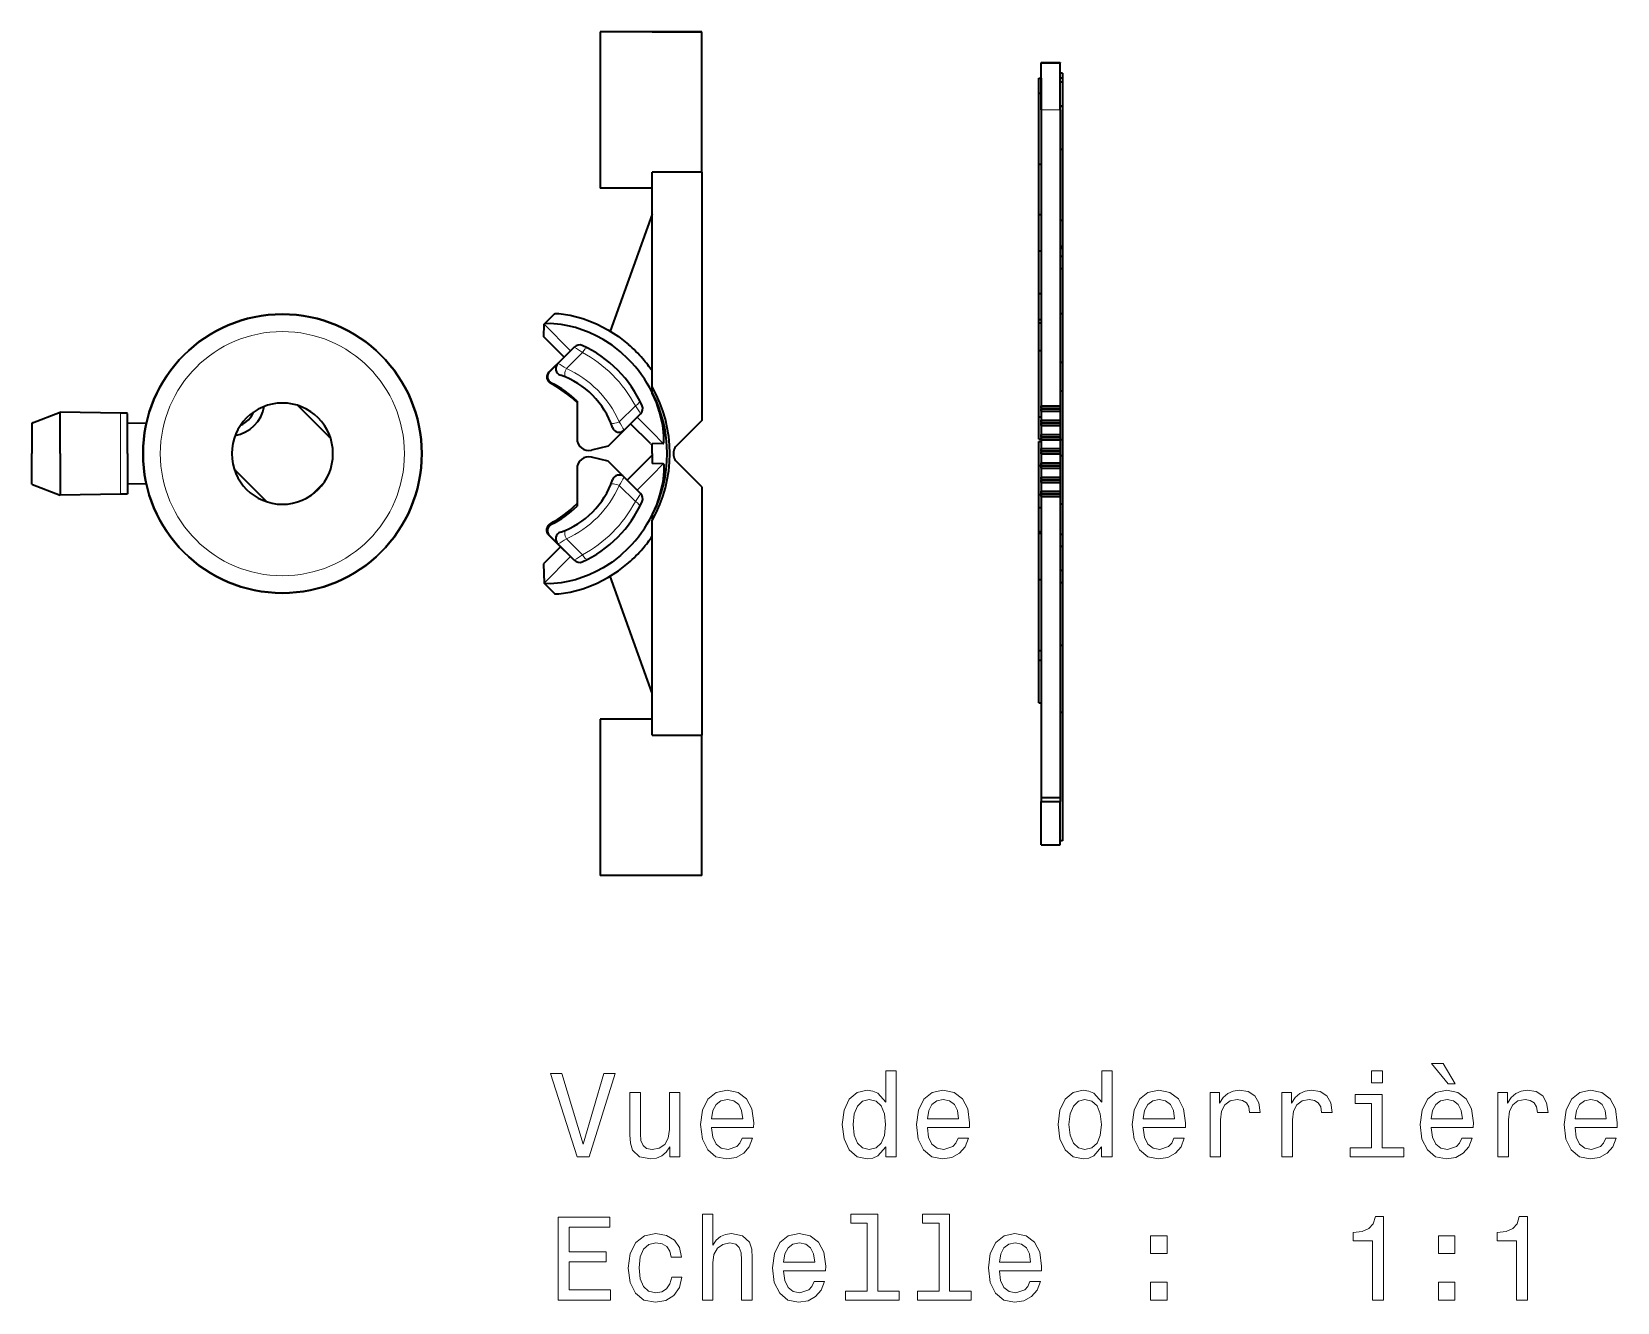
# Model space of a CAD drawing. Extents: x 291 to 1058, y 103 to 772.
# Drawn here: x 967 to 1033.9, y 384.7 to 438.3 of the extents above; entities that cross this region are included whole.
import ezdxf

# ---------------------------------------------------------------- set-up
doc = ezdxf.new("R2010")
doc.units = 0

msp = doc.modelspace()

# ---------------------------------------------------------------- linework, layer by layer
at = {"color": 7, "lineweight": 35, "ltscale": 0.055}
for p, q in [((993.135, 438.3), (990.935, 438.3)), ((993.135, 431.7), (990.935, 431.7)), ((993.135, 409.3), (990.935, 409.3)), ((993.135, 409.3), (990.935, 409.3)), ((993.135, 402.7), (990.935, 402.7))]:
    msp.add_line(p, q, dxfattribs=at)
at = {"color": 7, "lineweight": 35, "ltscale": 0.164999}
for p, q in [((990.935, 438.3), (990.935, 431.7)), ((990.935, 409.3), (990.935, 402.7))]:
    msp.add_line(p, q, dxfattribs=at)
at = {"color": 7, "lineweight": 35, "ltscale": 0.1075}
msp.add_line((995.234, 438.3), (990.935, 438.3), dxfattribs=at)
at = {"color": 7, "lineweight": 35, "ltscale": 0.052499}
for p, q in [((993.135, 438.3), (995.234, 438.3)), ((995.234, 432.375), (993.135, 432.375)), ((993.135, 408.625), (995.234, 408.625)), ((995.234, 402.7), (993.135, 402.7))]:
    msp.add_line(p, q, dxfattribs=at)
at = {"color": 7, "lineweight": 35, "ltscale": 0.148122}
for p, q in [((995.234, 432.375), (995.234, 438.3)), ((995.234, 402.7), (995.234, 408.625))]:
    msp.add_line(p, q, dxfattribs=at)
at = {"color": 7, "lineweight": 35, "ltscale": 0.000189972}
for p, q in [((1009.544, 437), (1009.544, 436.992)), ((1009.544, 437), (1009.544, 436.992)), ((1010.349, 437), (1010.349, 436.992))]:
    msp.add_line(p, q, dxfattribs=at)
at = {"color": 7, "lineweight": 35, "ltscale": 0.020125}
for p, q in [((1009.544, 437), (1010.349, 437)), ((1009.544, 436.992), (1010.349, 436.992)), ((1009.544, 422.513), (1010.349, 422.513)), ((1009.544, 422.415), (1010.349, 422.415)), ((1009.544, 422.385), (1010.349, 422.385)), ((1009.544, 422.287), (1010.349, 422.287)), ((1009.544, 421.913), (1010.349, 421.913)), ((1009.544, 421.815), (1010.349, 421.815)), ((1009.544, 421.785), (1010.349, 421.785)), ((1009.544, 421.687), (1010.349, 421.687)), ((1009.544, 421.313), (1010.349, 421.313)), ((1009.544, 421.215), (1010.349, 421.215)), ((1009.544, 421.185), (1010.349, 421.185)), ((1009.544, 421.087), (1010.349, 421.087)), ((1009.544, 420.713), (1010.349, 420.713)), ((1009.544, 420.615), (1010.349, 420.615)), ((1009.544, 420.585), (1010.349, 420.585)), ((1009.544, 420.487), (1010.349, 420.487)), ((1009.544, 420.113), (1010.349, 420.113)), ((1009.544, 420.015), (1010.349, 420.015)), ((1009.544, 419.985), (1010.349, 419.985)), ((1009.544, 419.887), (1010.349, 419.887)), ((1009.544, 419.513), (1010.349, 419.513)), ((1009.544, 419.415), (1010.349, 419.415)), ((1009.544, 419.385), (1010.349, 419.385)), ((1009.544, 419.287), (1010.349, 419.287)), ((1009.544, 418.913), (1010.349, 418.913)), ((1009.544, 418.815), (1010.349, 418.815)), ((1009.544, 418.785), (1010.349, 418.785)), ((1009.544, 418.687), (1010.349, 418.687)), ((1009.544, 406), (1010.349, 406)), ((1009.544, 405.826), (1010.349, 405.826)), ((1009.544, 404), (1010.349, 404))]:
    msp.add_line(p, q, dxfattribs=at)
at = {"color": 7, "lineweight": 35, "ltscale": 0.04981}
for p, q in [((1009.544, 435), (1009.544, 436.992)), ((1009.544, 435), (1009.544, 436.992)), ((1010.349, 435), (1010.349, 436.992))]:
    msp.add_line(p, q, dxfattribs=at)
at = {"color": 7, "lineweight": 35, "ltscale": 0.01578}
for p, q in [((1009.444, 435.704), (1009.444, 436.335)), ((1009.544, 436.335), (1009.544, 435.704))]:
    msp.add_line(p, q, dxfattribs=at)
at = {"color": 7, "lineweight": 35, "ltscale": 0.002501}
for p, q in [((1009.444, 436.335), (1009.544, 436.335)), ((1009.444, 435.704), (1009.544, 435.704)), ((1009.444, 432.707), (1009.544, 432.707)), ((1009.444, 430.596), (1009.544, 430.596)), ((1009.444, 429.058), (1009.544, 429.058)), ((1009.444, 427.262), (1009.544, 427.262)), ((1009.444, 426.158), (1009.544, 426.158)), ((1009.444, 426.025), (1009.544, 426.025)), ((1009.444, 424.848), (1009.544, 424.848)), ((1009.444, 422.052), (1009.544, 422.052)), ((1009.444, 421.115), (1009.544, 421.115)), ((1009.444, 421.015), (1009.544, 421.015)), ((1009.444, 419.998), (1009.544, 419.998)), ((1009.444, 418.782), (1009.544, 418.782)), ((1009.444, 418.228), (1009.544, 418.228)), ((1009.444, 417.212), (1009.544, 417.212)), ((1009.444, 417.146), (1009.544, 417.146)), ((1009.444, 415.198), (1009.544, 415.198)), ((1009.444, 412.202), (1009.544, 412.202)), ((1009.444, 411.788), (1009.544, 411.788)), ((1009.444, 409.992), (1009.544, 409.992))]:
    msp.add_line(p, q, dxfattribs=at)
at = {"color": 7, "lineweight": 35, "ltscale": 0.002499}
for p, q in [((1010.449, 436.55), (1010.349, 436.55)), ((1010.449, 436.335), (1010.349, 436.335)), ((1010.449, 436.177), (1010.349, 436.177)), ((1010.449, 435.16), (1010.349, 435.16)), ((1010.449, 435.146), (1010.349, 435.146)), ((1010.449, 433.334), (1010.349, 433.334)), ((1010.449, 430.337), (1010.349, 430.337)), ((1010.449, 429.245), (1010.349, 429.245)), ((1010.449, 429.152), (1010.349, 429.152)), ((1010.449, 428.82), (1010.349, 428.82)), ((1010.449, 428.293), (1010.349, 428.293)), ((1010.449, 426.395), (1010.349, 426.395)), ((1010.449, 424.345), (1010.349, 424.345)), ((1010.449, 423.135), (1010.349, 423.135)), ((1010.449, 421.085), (1010.349, 421.085)), ((1010.449, 420.415), (1010.349, 420.415)), ((1010.449, 418.365), (1010.349, 418.365)), ((1010.449, 417.095), (1010.349, 417.095)), ((1010.449, 416.583), (1010.349, 416.583)), ((1010.449, 415.567), (1010.349, 415.567)), ((1010.449, 415.045), (1010.349, 415.045)), ((1010.449, 412.414), (1010.349, 412.414)), ((1010.449, 409.586), (1010.349, 409.586)), ((1010.449, 404.167), (1010.349, 404.167))]:
    msp.add_line(p, q, dxfattribs=at)
at = {"color": 7, "lineweight": 35, "ltscale": 0.00537}
msp.add_line((1010.449, 436.55), (1010.449, 436.335), dxfattribs=at)
at = {"color": 7, "lineweight": 35, "ltscale": 0.003951}
msp.add_line((1010.449, 436.335), (1010.449, 436.177), dxfattribs=at)
at = {"color": 7, "lineweight": 35, "ltscale": 0.02542}
for p, q in [((1010.449, 436.177), (1010.449, 435.16)), ((1009.444, 417.212), (1009.444, 418.228)), ((1009.544, 418.228), (1009.544, 417.212)), ((1010.449, 416.583), (1010.449, 415.567)), ((1009.444, 411.192), (1009.444, 412.208))]:
    msp.add_line(p, q, dxfattribs=at)
at = {"color": 7, "lineweight": 35, "ltscale": 0.07492}
for p, q in [((1009.444, 432.707), (1009.444, 435.704)), ((1009.544, 435.704), (1009.544, 432.707)), ((1010.449, 433.334), (1010.449, 430.337)), ((1009.444, 412.202), (1009.444, 415.198)), ((1009.544, 415.198), (1009.544, 412.202))]:
    msp.add_line(p, q, dxfattribs=at)
at = {"color": 7, "lineweight": 35, "ltscale": 0.31218}
for p, q in [((1009.544, 435), (1009.544, 422.513)), ((1009.544, 435), (1009.544, 422.513)), ((1010.349, 435), (1010.349, 422.513))]:
    msp.add_line(p, q, dxfattribs=at)
at = {"color": 7, "lineweight": 13, "ltscale": 0.020125}
msp.add_line((1009.544, 435), (1010.349, 435), dxfattribs=at)
at = {"color": 7, "lineweight": 35, "ltscale": 0.000360107}
msp.add_line((1010.449, 435.16), (1010.449, 435.146), dxfattribs=at)
at = {"color": 7, "lineweight": 35, "ltscale": 0.04531}
msp.add_line((1010.449, 435.146), (1010.449, 433.334), dxfattribs=at)
at = {"color": 7, "lineweight": 35, "ltscale": 0.010448}
msp.add_line((993.135, 431.957), (993.135, 432.375), dxfattribs=at)
at = {"color": 7, "lineweight": 35, "ltscale": 0.261918}
for p, q in [((995.234, 432.375), (995.234, 421.898)), ((995.234, 419.102), (995.234, 408.625))]:
    msp.add_line(p, q, dxfattribs=at)
at = {"color": 7, "lineweight": 35, "ltscale": 0.052772}
for p, q in [((1009.444, 430.596), (1009.444, 432.707)), ((1009.544, 432.707), (1009.544, 430.596))]:
    msp.add_line(p, q, dxfattribs=at)
at = {"color": 7, "lineweight": 35, "ltscale": 0.215837}
msp.add_line((993.135, 423.324), (993.135, 431.957), dxfattribs=at)
at = {"color": 7, "lineweight": 35, "ltscale": 0.131071}
for p, q in [((993.135, 430.601), (991.366, 425.665)), ((993.135, 410.399), (991.366, 415.335))]:
    msp.add_line(p, q, dxfattribs=at)
at = {"color": 7, "lineweight": 35, "ltscale": 0.038448}
for p, q in [((1009.444, 429.058), (1009.444, 430.596)), ((1009.544, 430.596), (1009.544, 429.058))]:
    msp.add_line(p, q, dxfattribs=at)
at = {"color": 7, "lineweight": 35, "ltscale": 0.027305}
msp.add_line((1010.449, 430.337), (1010.449, 429.245), dxfattribs=at)
at = {"color": 7, "lineweight": 35, "ltscale": 0.04492}
for p, q in [((1009.444, 427.262), (1009.444, 429.058)), ((1009.544, 429.058), (1009.544, 427.262)), ((1009.444, 409.992), (1009.444, 411.788)), ((1009.544, 411.788), (1009.544, 409.992))]:
    msp.add_line(p, q, dxfattribs=at)
at = {"color": 7, "lineweight": 35, "ltscale": 0.002325}
msp.add_line((1010.449, 429.245), (1010.449, 429.152), dxfattribs=at)
at = {"color": 7, "lineweight": 35, "ltscale": 0.008288}
msp.add_line((1010.449, 429.152), (1010.449, 428.82), dxfattribs=at)
at = {"color": 7, "lineweight": 35, "ltscale": 0.013165}
msp.add_line((1010.449, 428.82), (1010.449, 428.293), dxfattribs=at)
at = {"color": 7, "lineweight": 35, "ltscale": 0.047453}
msp.add_line((1010.449, 428.293), (1010.449, 426.395), dxfattribs=at)
at = {"color": 7, "lineweight": 35, "ltscale": 0.02758}
for p, q in [((1009.444, 426.158), (1009.444, 427.262)), ((1009.544, 427.262), (1009.544, 426.158))]:
    msp.add_line(p, q, dxfattribs=at)
at = {"color": 7, "lineweight": 35, "ltscale": 0.015244}
for p, q in [((988.578, 425.966), (989.009, 426.397)), ((988.578, 415.034), (989.009, 414.603))]:
    msp.add_line(p, q, dxfattribs=at)
at = {"color": 7, "lineweight": 35, "ltscale": 0.003325}
for p, q in [((1009.444, 426.025), (1009.444, 426.158)), ((1009.544, 426.158), (1009.544, 426.025))]:
    msp.add_line(p, q, dxfattribs=at)
at = {"color": 7, "lineweight": 35, "ltscale": 0.05127}
for p, q in [((1010.449, 426.395), (1010.449, 424.345)), ((1010.449, 423.135), (1010.449, 421.085)), ((1010.449, 420.415), (1010.449, 418.365))]:
    msp.add_line(p, q, dxfattribs=at)
at = {"color": 7, "lineweight": 35, "ltscale": 0.013325}
msp.add_line((988.56, 425.427), (988.576, 425.96), dxfattribs=at)
at = {"color": 7, "lineweight": 35, "ltscale": 0.000152857}
for p, q in [((988.578, 425.966), (988.576, 425.96)), ((988.578, 415.034), (988.576, 415.04))]:
    msp.add_line(p, q, dxfattribs=at)
at = {"color": 7, "lineweight": 13, "ltscale": 0.039479}
for p, q in [((988.576, 425.96), (989.692, 424.844)), ((988.576, 415.04), (989.692, 416.156))]:
    msp.add_line(p, q, dxfattribs=at)
at = {"color": 7, "lineweight": 35, "ltscale": 0.029425}
for p, q in [((1009.444, 424.848), (1009.444, 426.025)), ((1009.544, 426.025), (1009.544, 424.848))]:
    msp.add_line(p, q, dxfattribs=at)
at = {"color": 7, "lineweight": 35, "ltscale": 0.030195}
msp.add_line((989.414, 424.573), (988.56, 425.427), dxfattribs=at)
at = {"color": 7, "lineweight": 35, "ltscale": 0.024499}
for p, q in [((989.848, 424.999), (989.155, 424.307)), ((989.848, 416.001), (989.155, 416.693))]:
    msp.add_line(p, q, dxfattribs=at)
at = {"color": 7, "lineweight": 35, "ltscale": 0.007343}
msp.add_line((989.414, 424.573), (989.625, 424.777), dxfattribs=at)
at = {"color": 7, "lineweight": 13, "ltscale": 0.023932}
for p, q in [((990.192, 424.77), (989.515, 424.094)), ((990.192, 416.23), (989.515, 416.906))]:
    msp.add_line(p, q, dxfattribs=at)
at = {"color": 7, "lineweight": 35, "ltscale": 0.06992}
for p, q in [((1009.444, 422.052), (1009.444, 424.848)), ((1009.544, 424.848), (1009.544, 422.052))]:
    msp.add_line(p, q, dxfattribs=at)
at = {"color": 7, "lineweight": 35, "ltscale": 0.022398}
msp.add_line((988.78, 423.94), (989.414, 424.573), dxfattribs=at)
at = {"color": 7, "lineweight": 35, "ltscale": 0.012436}
for p, q in [((989.155, 424.307), (988.803, 423.955)), ((989.155, 416.693), (988.803, 417.045))]:
    msp.add_line(p, q, dxfattribs=at)
at = {"color": 7, "lineweight": 35, "ltscale": 0.03023}
msp.add_line((1010.449, 424.345), (1010.449, 423.135), dxfattribs=at)
at = {"color": 7, "lineweight": 13, "ltscale": 0.000692011}
msp.add_line((988.803, 423.955), (988.78, 423.94), dxfattribs=at)
at = {"color": 7, "lineweight": 13, "ltscale": 0.000867302}
msp.add_line((988.888, 423.471), (988.855, 423.461), dxfattribs=at)
at = {"color": 7, "lineweight": 35, "ltscale": 0.005898}
for p, q in [((993.135, 423.088), (993.135, 423.324)), ((993.135, 417.912), (993.135, 417.676))]:
    msp.add_line(p, q, dxfattribs=at)
at = {"color": 7, "lineweight": 35, "ltscale": 0.000724792}
for p, q in [((993.135, 423.059), (993.135, 423.088)), ((993.135, 417.941), (993.135, 417.912))]:
    msp.add_line(p, q, dxfattribs=at)
at = {"color": 7, "lineweight": 35, "ltscale": 0.031295}
for p, q in [((966.992, 421.806), (968.163, 422.25)), ((966.992, 419.194), (968.163, 418.75))]:
    msp.add_line(p, q, dxfattribs=at)
at = {"color": 7, "lineweight": 35, "ltscale": 0.04375}
for q in [(968.163, 422.25), (968.163, 418.75)]:
    msp.add_line((968.163, 420.5), q, dxfattribs=at)
at = {"color": 7, "lineweight": 35, "ltscale": 0.063426}
for p, q in [((970.699, 422.211), (968.163, 422.25)), ((970.699, 418.789), (968.163, 418.75))]:
    msp.add_line(p, q, dxfattribs=at)
at = {"color": 7, "lineweight": 13, "ltscale": 0.042784}
for q in [(970.699, 422.211), (970.699, 418.789)]:
    msp.add_line((970.699, 420.5), q, dxfattribs=at)
at = {"color": 7, "lineweight": 35, "ltscale": 0.042515}
for q in [(970.992, 422.201), (970.992, 418.799)]:
    msp.add_line((970.992, 420.5), q, dxfattribs=at)
at = {"color": 7, "lineweight": 35, "ltscale": 0.048689}
for p, q in [((978.188, 422.532), (979.565, 421.155)), ((975.501, 419.845), (976.878, 418.468)), ((975.501, 419.845), (976.878, 418.468))]:
    msp.add_line(p, q, dxfattribs=at)
at = {"color": 7, "lineweight": 35, "ltscale": 0.039579}
for p, q in [((989.963, 422.717), (989.963, 421.134)), ((989.963, 419.866), (989.963, 418.283))]:
    msp.add_line(p, q, dxfattribs=at)
at = {"color": 7, "lineweight": 13, "ltscale": 0.02401}
for p, q in [((992.425, 422.521), (991.746, 421.842)), ((992.425, 418.479), (991.746, 419.158))]:
    msp.add_line(p, q, dxfattribs=at)
at = {"color": 7, "lineweight": 35, "ltscale": 0.024581}
for p, q in [((992.647, 422.184), (991.952, 421.489)), ((992.647, 418.816), (991.952, 419.511))]:
    msp.add_line(p, q, dxfattribs=at)
at = {"color": 7, "lineweight": 35, "ltscale": 0.00245}
for p, q in [((1009.544, 422.415), (1009.544, 422.513)), ((1009.544, 422.415), (1009.544, 422.513)), ((1009.544, 422.287), (1009.544, 422.385)), ((1009.544, 422.287), (1009.544, 422.385)), ((1010.349, 422.513), (1010.349, 422.415)), ((1010.349, 422.385), (1010.349, 422.287)), ((1009.544, 421.687), (1009.544, 421.785)), ((1009.544, 421.687), (1009.544, 421.785)), ((1010.349, 421.785), (1010.349, 421.687)), ((1009.544, 421.215), (1009.544, 421.313)), ((1009.544, 421.215), (1009.544, 421.313)), ((1010.349, 421.313), (1010.349, 421.215)), ((1009.544, 420.615), (1009.544, 420.713)), ((1009.544, 420.615), (1009.544, 420.713)), ((1009.544, 420.487), (1009.544, 420.585)), ((1009.544, 420.487), (1009.544, 420.585)), ((1009.544, 420.015), (1009.544, 420.113)), ((1009.544, 420.015), (1009.544, 420.113)), ((1010.349, 420.713), (1010.349, 420.615)), ((1010.349, 420.585), (1010.349, 420.487)), ((1010.349, 420.113), (1010.349, 420.015)), ((1009.544, 419.887), (1009.544, 419.985)), ((1009.544, 419.887), (1009.544, 419.985)), ((1009.544, 419.415), (1009.544, 419.513)), ((1009.544, 419.415), (1009.544, 419.513)), ((1010.349, 419.985), (1010.349, 419.887)), ((1010.349, 419.513), (1010.349, 419.415)), ((1009.544, 419.287), (1009.544, 419.385)), ((1009.544, 419.287), (1009.544, 419.385)), ((1009.544, 418.687), (1009.544, 418.785)), ((1009.544, 418.687), (1009.544, 418.785)), ((1010.349, 419.385), (1010.349, 419.287)), ((1010.349, 418.785), (1010.349, 418.687))]:
    msp.add_line(p, q, dxfattribs=at)
at = {"color": 7, "lineweight": 35, "ltscale": 0.000740051}
for p, q in [((1009.544, 422.415), (1009.544, 422.385)), ((1009.544, 422.415), (1009.544, 422.385)), ((1010.349, 422.415), (1010.349, 422.385)), ((1009.544, 421.815), (1009.544, 421.785)), ((1009.544, 421.815), (1009.544, 421.785)), ((1010.349, 421.815), (1010.349, 421.785)), ((1009.544, 421.215), (1009.544, 421.185)), ((1009.544, 421.215), (1009.544, 421.185)), ((1010.349, 421.215), (1010.349, 421.185)), ((1009.544, 420.615), (1009.544, 420.585)), ((1009.544, 420.615), (1009.544, 420.585)), ((1010.349, 420.615), (1010.349, 420.585)), ((1009.544, 420.015), (1009.544, 419.985)), ((1009.544, 420.015), (1009.544, 419.985)), ((1010.349, 420.015), (1010.349, 419.985)), ((1009.544, 419.415), (1009.544, 419.385)), ((1009.544, 419.415), (1009.544, 419.385)), ((1009.544, 418.815), (1009.544, 418.785)), ((1009.544, 418.815), (1009.544, 418.785)), ((1010.349, 419.415), (1010.349, 419.385)), ((1010.349, 418.815), (1010.349, 418.785))]:
    msp.add_line(p, q, dxfattribs=at)
at = {"color": 7, "lineweight": 35, "ltscale": 0.00936}
for p, q in [((1009.544, 422.287), (1009.544, 421.913)), ((1009.544, 422.287), (1009.544, 421.913)), ((1010.349, 422.287), (1010.349, 421.913)), ((1009.544, 421.687), (1009.544, 421.313)), ((1009.544, 421.687), (1009.544, 421.313)), ((1010.349, 421.687), (1010.349, 421.313)), ((1009.544, 421.087), (1009.544, 420.713)), ((1009.544, 421.087), (1009.544, 420.713)), ((1010.349, 421.087), (1010.349, 420.713)), ((1009.544, 419.287), (1009.544, 418.913)), ((1009.544, 419.287), (1009.544, 418.913)), ((1010.349, 419.287), (1010.349, 418.913))]:
    msp.add_line(p, q, dxfattribs=at)
at = {"color": 7, "lineweight": 35, "ltscale": 0.032057}
for p in [(966.961, 421.782), (966.961, 419.218)]:
    msp.add_line(p, (966.958, 420.5), dxfattribs=at)
at = {"color": 7, "lineweight": 35, "ltscale": 0.020006}
msp.add_line((971.793, 421.776), (970.992, 421.78), dxfattribs=at)
at = {"color": 7, "lineweight": 35, "ltscale": 0.023791}
for p, q in [((991.952, 421.489), (991.279, 420.816)), ((991.952, 419.511), (991.279, 420.184))]:
    msp.add_line(p, q, dxfattribs=at)
at = {"color": 7, "lineweight": 35, "ltscale": 0.029591}
msp.add_line((993.062, 420.925), (992.225, 421.762), dxfattribs=at)
at = {"color": 7, "lineweight": 13, "ltscale": 0.022455}
for p, q in [((992.499, 422.036), (993.135, 421.401)), ((992.499, 418.964), (993.135, 419.599))]:
    msp.add_line(p, q, dxfattribs=at)
at = {"color": 7, "lineweight": 35, "ltscale": 0.03932}
for p, q in [((995.234, 421.898), (994.122, 420.786)), ((995.234, 419.102), (994.122, 420.214))]:
    msp.add_line(p, q, dxfattribs=at)
at = {"color": 7, "lineweight": 35, "ltscale": 0.023425}
for p, q in [((1009.444, 421.115), (1009.444, 422.052)), ((1009.544, 422.052), (1009.544, 421.115))]:
    msp.add_line(p, q, dxfattribs=at)
at = {"color": 7, "lineweight": 35, "ltscale": 0.002451}
for p, q in [((1009.544, 421.815), (1009.544, 421.913)), ((1009.544, 421.815), (1009.544, 421.913)), ((1010.349, 421.913), (1010.349, 421.815)), ((1009.544, 421.087), (1009.544, 421.185)), ((1009.544, 421.087), (1009.544, 421.185)), ((1010.349, 421.185), (1010.349, 421.087)), ((1009.544, 418.815), (1009.544, 418.913)), ((1009.544, 418.815), (1009.544, 418.913)), ((1010.349, 418.913), (1010.349, 418.815))]:
    msp.add_line(p, q, dxfattribs=at)
at = {"color": 7, "lineweight": 35, "ltscale": 0.017977}
for p, q in [((991.279, 420.816), (990.58, 420.648)), ((991.279, 420.184), (990.58, 420.352))]:
    msp.add_line(p, q, dxfattribs=at)
at = {"color": 7, "lineweight": 35, "ltscale": 0.002567}
msp.add_line((993.062, 420.925), (993.135, 420.852), dxfattribs=at)
at = {"color": 7, "lineweight": 13, "ltscale": 0.016551}
for p, q in [((993.135, 421.401), (993.603, 420.933)), ((993.135, 419.599), (993.603, 420.067))]:
    msp.add_line(p, q, dxfattribs=at)
at = {"color": 7, "lineweight": 35, "ltscale": 0.011709}
for p, q in [((993.603, 420.933), (993.135, 420.919)), ((993.603, 420.067), (993.135, 420.081))]:
    msp.add_line(p, q, dxfattribs=at)
at = {"color": 7, "lineweight": 35, "ltscale": 0.010483}
for q in [(993.135, 420.919), (993.135, 420.081)]:
    msp.add_line((993.135, 420.5), q, dxfattribs=at)
at = {"color": 7, "lineweight": 35, "ltscale": 0.025426}
for p, q in [((1009.444, 419.998), (1009.444, 421.015)), ((1009.544, 421.015), (1009.544, 419.998))]:
    msp.add_line(p, q, dxfattribs=at)
at = {"color": 7, "lineweight": 35, "ltscale": 0.01673}
msp.add_line((1010.449, 421.085), (1010.449, 420.415), dxfattribs=at)
at = {"color": 7, "lineweight": 35, "ltscale": 0.012407}
msp.add_line((993.135, 420.434), (992.784, 420.083), dxfattribs=at)
at = {"color": 7, "lineweight": 35, "ltscale": 0.003706}
msp.add_line((994.034, 420.574), (994.034, 420.426), dxfattribs=at)
at = {"color": 7, "lineweight": 35, "ltscale": 0.009361}
for p, q in [((1009.544, 420.487), (1009.544, 420.113)), ((1009.544, 420.487), (1009.544, 420.113)), ((1010.349, 420.487), (1010.349, 420.113)), ((1009.544, 419.887), (1009.544, 419.513)), ((1009.544, 419.887), (1009.544, 419.513)), ((1010.349, 419.887), (1010.349, 419.513))]:
    msp.add_line(p, q, dxfattribs=at)
at = {"color": 7, "lineweight": 35, "ltscale": 0.024815}
msp.add_line((992.784, 420.083), (992.082, 419.381), dxfattribs=at)
at = {"color": 7, "lineweight": 35, "ltscale": 0.030421}
for p, q in [((1009.444, 418.782), (1009.444, 419.998)), ((1009.544, 419.998), (1009.544, 418.782))]:
    msp.add_line(p, q, dxfattribs=at)
at = {"color": 7, "lineweight": 35, "ltscale": 0.020004}
msp.add_line((971.792, 419.224), (970.992, 419.22), dxfattribs=at)
at = {"color": 7, "lineweight": 35, "ltscale": 0.01928}
msp.add_line((978.745, 418.742), (979.291, 419.288), dxfattribs=at)
at = {"color": 7, "lineweight": 35, "ltscale": 0.01383}
for p, q in [((1009.444, 418.228), (1009.444, 418.782)), ((1009.544, 418.782), (1009.544, 418.228))]:
    msp.add_line(p, q, dxfattribs=at)
at = {"color": 7, "lineweight": 35, "ltscale": 0.31718}
for p, q in [((1009.544, 418.687), (1009.544, 406)), ((1009.544, 418.687), (1009.544, 406)), ((1010.349, 418.687), (1010.349, 406))]:
    msp.add_line(p, q, dxfattribs=at)
at = {"color": 7, "lineweight": 35, "ltscale": 0.03173}
msp.add_line((1010.449, 418.365), (1010.449, 417.095), dxfattribs=at)
at = {"color": 7, "lineweight": 13, "ltscale": 0.0014}
msp.add_line((988.888, 417.529), (988.834, 417.544), dxfattribs=at)
at = {"color": 7, "lineweight": 35, "ltscale": 0.226285}
msp.add_line((993.135, 408.625), (993.135, 417.676), dxfattribs=at)
at = {"color": 7, "lineweight": 13, "ltscale": 0.001112}
msp.add_line((988.803, 417.045), (988.766, 417.069), dxfattribs=at)
at = {"color": 7, "lineweight": 35, "ltscale": 0.018099}
msp.add_line((988.766, 417.069), (989.278, 416.557), dxfattribs=at)
at = {"color": 7, "lineweight": 35, "ltscale": 0.001635}
for p, q in [((1009.444, 417.146), (1009.444, 417.212)), ((1009.444, 417.146), (1009.444, 417.212)), ((1009.544, 417.212), (1009.544, 417.146))]:
    msp.add_line(p, q, dxfattribs=at)
at = {"color": 7, "lineweight": 35, "ltscale": 0.05631}
msp.add_line((1009.444, 414.894), (1009.444, 417.146), dxfattribs=at)
at = {"color": 7, "lineweight": 35, "ltscale": 0.048695}
msp.add_line((1009.544, 417.146), (1009.544, 415.198), dxfattribs=at)
at = {"color": 7, "lineweight": 35, "ltscale": 0.0128}
msp.add_line((1010.449, 417.095), (1010.449, 416.583), dxfattribs=at)
at = {"color": 7, "lineweight": 35, "ltscale": 0.025315}
msp.add_line((989.267, 416.567), (988.551, 415.851), dxfattribs=at)
at = {"color": 7, "lineweight": 35, "ltscale": 0.012052}
msp.add_line((989.278, 416.557), (989.625, 416.223), dxfattribs=at)
at = {"color": 7, "lineweight": 35, "ltscale": 0.020289}
msp.add_line((988.551, 415.851), (988.576, 415.04), dxfattribs=at)
at = {"color": 7, "lineweight": 35, "ltscale": 0.01305}
msp.add_line((1010.449, 415.567), (1010.449, 415.045), dxfattribs=at)
at = {"color": 7, "lineweight": 35, "ltscale": 0.065777}
msp.add_line((1010.449, 415.045), (1010.449, 412.414), dxfattribs=at)
at = {"color": 7, "lineweight": 35, "ltscale": 0.0105}
msp.add_line((1009.544, 412.208), (1009.544, 411.788), dxfattribs=at)
at = {"color": 7, "lineweight": 35, "ltscale": 0.070676}
msp.add_line((1010.449, 412.414), (1010.449, 409.586), dxfattribs=at)
at = {"color": 7, "lineweight": 35, "ltscale": 0.1355}
msp.add_line((1010.449, 409.586), (1010.449, 404.167), dxfattribs=at)
at = {"color": 7, "lineweight": 35, "ltscale": 0.004357}
for p, q in [((1009.544, 406), (1009.544, 405.826)), ((1009.544, 406), (1009.544, 405.826)), ((1010.349, 406), (1010.349, 405.826))]:
    msp.add_line(p, q, dxfattribs=at)
at = {"color": 7, "lineweight": 35, "ltscale": 0.045643}
for p, q in [((1009.544, 404), (1009.544, 405.826)), ((1009.544, 404), (1009.544, 405.826)), ((1010.349, 404), (1010.349, 405.826))]:
    msp.add_line(p, q, dxfattribs=at)
at = {"color": 7, "lineweight": 35}
for points in [[(989.009, 426.397), (989.016, 426.401), (989.04, 426.408), (989.202, 426.41), (989.673, 426.344), (990.21, 426.201), (990.505, 426.094), (990.808, 425.964), (991.264, 425.726), (991.709, 425.439), (992.132, 425.107)], [(992.128, 424.493), (991.795, 424.799), (991.439, 425.074), (991.063, 425.315), (990.773, 425.473), (990.478, 425.61), (989.895, 425.818), (989.58, 425.897), (989.289, 425.951), (988.824, 425.991), (988.617, 425.98), (988.586, 425.971), (988.578, 425.966)], [(993.603, 420.933), (993.605, 420.934), (993.609, 420.938), (993.614, 420.945), (993.621, 420.971), (993.631, 421.081), (993.629, 421.256), (993.578, 421.705), (993.449, 422.256), (993.312, 422.656), (993.135, 423.059)], [(970.992, 422.201), (970.986, 422.202), (970.937, 422.206), (970.699, 422.211)], [(993.603, 420.067), (993.605, 420.066), (993.609, 420.062), (993.614, 420.055), (993.621, 420.029), (993.631, 419.919), (993.629, 419.744), (993.578, 419.295), (993.449, 418.744), (993.312, 418.344), (993.135, 417.941)], [(970.992, 418.799), (970.986, 418.798), (970.937, 418.794), (970.699, 418.789)], [(992.128, 416.507), (991.795, 416.201), (991.439, 415.926), (991.063, 415.685), (990.773, 415.527), (990.478, 415.39), (989.895, 415.182), (989.58, 415.103), (989.289, 415.049), (988.824, 415.009), (988.617, 415.02), (988.586, 415.029), (988.578, 415.034)], [(989.009, 414.603), (989.016, 414.599), (989.04, 414.592), (989.202, 414.59), (989.673, 414.656), (990.21, 414.799), (990.505, 414.906), (990.808, 415.036), (991.264, 415.274), (991.709, 415.561), (992.132, 415.893)]]:
    msp.add_lwpolyline(points, dxfattribs=at)
at = {"color": 7, "lineweight": 13}
for points in [[(1027.012, 393.92), (1026.507, 394.777), (1026.013, 394.777), (1026.714, 393.92)], [(991.099, 394.348), (990.221, 391.368), (989.319, 394.348), (988.84, 394.348), (989.969, 390.843), (990.474, 390.843), (991.578, 394.348)], [(1002.986, 391.262), (1002.986, 390.843), (1003.43, 390.843), (1003.43, 394.464), (1002.991, 394.464), (1002.991, 393.138), (1002.653, 393.521), (1002.446, 393.612), (1002.209, 393.647), (1001.781, 393.547), (1001.448, 393.264), (1001.231, 392.81), (1001.155, 392.2), (1001.231, 391.59), (1001.448, 391.131), (1001.781, 390.843), (1002.209, 390.748), (1002.446, 390.783), (1002.658, 390.874)], [(1012.094, 391.262), (1012.094, 390.843), (1012.538, 390.843), (1012.538, 394.464), (1012.099, 394.464), (1012.099, 393.138), (1011.761, 393.521), (1011.554, 393.612), (1011.317, 393.647), (1010.889, 393.547), (1010.556, 393.264), (1010.339, 392.81), (1010.263, 392.2), (1010.339, 391.59), (1010.556, 391.131), (1010.889, 390.843), (1011.317, 390.748), (1011.554, 390.783), (1011.766, 390.874)], [(1023.945, 394.464), (1023.477, 394.464), (1023.477, 393.96), (1023.945, 393.96)], [(994.301, 393.552), (993.858, 393.552), (993.858, 391.988), (993.807, 391.625), (993.661, 391.363), (993.434, 391.201), (993.136, 391.151), (992.899, 391.191), (992.748, 391.312), (992.662, 391.519), (992.642, 391.812), (992.642, 393.552), (992.198, 393.552), (992.198, 391.771), (992.214, 391.413), (992.309, 391.116), (992.602, 390.843), (993.071, 390.748), (993.323, 390.783), (993.54, 390.874), (993.727, 391.03), (993.878, 391.257), (993.878, 390.843), (994.301, 390.843)], [(995.638, 392.069), (997.413, 392.069), (997.418, 392.276), (997.337, 392.856), (997.116, 393.289), (996.763, 393.552), (996.294, 393.647), (995.835, 393.547), (995.482, 393.264), (995.255, 392.805), (995.174, 392.2), (995.25, 391.58), (995.477, 391.126), (995.824, 390.843), (996.278, 390.748), (996.672, 390.813), (996.995, 390.985), (997.232, 391.257), (997.368, 391.62), (996.929, 391.62), (996.838, 391.418), (996.707, 391.267), (996.334, 391.146), (996.046, 391.201), (995.83, 391.378), (995.688, 391.665), (995.638, 392.054)], [(1004.746, 392.069), (1006.521, 392.069), (1006.526, 392.276), (1006.445, 392.856), (1006.224, 393.289), (1005.871, 393.552), (1005.402, 393.647), (1004.943, 393.547), (1004.59, 393.264), (1004.363, 392.805), (1004.282, 392.2), (1004.358, 391.58), (1004.585, 391.126), (1004.933, 390.843), (1005.386, 390.748), (1005.78, 390.813), (1006.103, 390.985), (1006.34, 391.257), (1006.476, 391.62), (1006.037, 391.62), (1005.946, 391.418), (1005.815, 391.267), (1005.442, 391.146), (1005.154, 391.201), (1004.938, 391.378), (1004.796, 391.665), (1004.746, 392.054)], [(1013.854, 392.069), (1015.629, 392.069), (1015.634, 392.276), (1015.554, 392.856), (1015.332, 393.289), (1014.979, 393.552), (1014.51, 393.647), (1014.051, 393.547), (1013.698, 393.264), (1013.471, 392.805), (1013.39, 392.2), (1013.466, 391.58), (1013.693, 391.126), (1014.041, 390.843), (1014.495, 390.748), (1014.888, 390.813), (1015.211, 390.985), (1015.448, 391.257), (1015.584, 391.62), (1015.145, 391.62), (1015.054, 391.418), (1014.923, 391.267), (1014.55, 391.146), (1014.263, 391.201), (1014.046, 391.378), (1013.904, 391.665), (1013.854, 392.054)], [(1016.668, 390.843), (1017.112, 390.843), (1017.112, 392.392), (1017.157, 392.765), (1017.293, 393.032), (1017.515, 393.194), (1017.813, 393.249), (1018.035, 393.214), (1018.201, 393.113), (1018.302, 392.941), (1018.337, 392.709), (1018.786, 392.709), (1018.726, 393.118), (1018.559, 393.41), (1018.282, 393.587), (1017.904, 393.647), (1017.646, 393.607), (1017.425, 393.506), (1017.228, 393.335), (1017.072, 393.103), (1017.072, 393.552), (1016.668, 393.552)], [(1019.704, 390.843), (1020.148, 390.843), (1020.148, 392.392), (1020.193, 392.765), (1020.33, 393.032), (1020.551, 393.194), (1020.849, 393.249), (1021.071, 393.214), (1021.237, 393.113), (1021.338, 392.941), (1021.373, 392.709), (1021.822, 392.709), (1021.762, 393.118), (1021.595, 393.41), (1021.318, 393.587), (1020.94, 393.647), (1020.683, 393.607), (1020.461, 393.506), (1020.264, 393.335), (1020.108, 393.103), (1020.108, 393.552), (1019.704, 393.552)], [(1023.93, 391.217), (1023.93, 393.461), (1022.791, 393.461), (1022.791, 393.083), (1023.487, 393.083), (1023.487, 391.217), (1022.579, 391.217), (1022.579, 390.843), (1024.848, 390.843), (1024.848, 391.217)], [(1025.998, 392.069), (1027.773, 392.069), (1027.778, 392.276), (1027.698, 392.856), (1027.476, 393.289), (1027.123, 393.552), (1026.654, 393.647), (1026.195, 393.547), (1025.842, 393.264), (1025.615, 392.805), (1025.534, 392.2), (1025.61, 391.58), (1025.837, 391.126), (1026.185, 390.843), (1026.639, 390.748), (1027.032, 390.813), (1027.355, 390.985), (1027.592, 391.257), (1027.728, 391.62), (1027.289, 391.62), (1027.198, 391.418), (1027.067, 391.267), (1026.694, 391.146), (1026.407, 391.201), (1026.19, 391.378), (1026.049, 391.665), (1025.998, 392.054)], [(1028.812, 390.843), (1029.256, 390.843), (1029.256, 392.392), (1029.301, 392.765), (1029.438, 393.032), (1029.659, 393.194), (1029.957, 393.249), (1030.179, 393.214), (1030.345, 393.113), (1030.446, 392.941), (1030.482, 392.709), (1030.93, 392.709), (1030.87, 393.118), (1030.703, 393.41), (1030.426, 393.587), (1030.048, 393.647), (1029.791, 393.607), (1029.569, 393.506), (1029.372, 393.335), (1029.216, 393.103), (1029.216, 393.552), (1028.812, 393.552)], [(1032.07, 392.069), (1033.845, 392.069), (1033.85, 392.276), (1033.77, 392.856), (1033.548, 393.289), (1033.195, 393.552), (1032.726, 393.647), (1032.267, 393.547), (1031.914, 393.264), (1031.687, 392.805), (1031.606, 392.2), (1031.682, 391.58), (1031.909, 391.126), (1032.257, 390.843), (1032.711, 390.748), (1033.104, 390.813), (1033.427, 390.985), (1033.664, 391.257), (1033.8, 391.62), (1033.361, 391.62), (1033.27, 391.418), (1033.139, 391.267), (1032.766, 391.146), (1032.479, 391.201), (1032.262, 391.378), (1032.121, 391.665), (1032.07, 392.054)], [(995.638, 392.442), (995.693, 392.79), (995.83, 393.047), (996.036, 393.204), (996.309, 393.259), (996.576, 393.204), (996.783, 393.047), (996.909, 392.79), (996.954, 392.442)], [(1002.285, 393.249), (1002.577, 393.178), (1002.799, 392.982), (1002.93, 392.654), (1002.981, 392.2), (1002.93, 391.741), (1002.799, 391.413), (1002.577, 391.212), (1002.285, 391.146), (1002.007, 391.212), (1001.796, 391.413), (1001.654, 391.746), (1001.609, 392.2), (1001.654, 392.649), (1001.796, 392.977), (1002.007, 393.178)], [(1004.746, 392.442), (1004.801, 392.79), (1004.938, 393.047), (1005.144, 393.204), (1005.417, 393.259), (1005.684, 393.204), (1005.891, 393.047), (1006.017, 392.79), (1006.062, 392.442)], [(1011.393, 393.249), (1011.685, 393.178), (1011.907, 392.982), (1012.038, 392.654), (1012.089, 392.2), (1012.038, 391.741), (1011.907, 391.413), (1011.685, 391.212), (1011.393, 391.146), (1011.116, 391.212), (1010.904, 391.413), (1010.763, 391.746), (1010.717, 392.2), (1010.763, 392.649), (1010.904, 392.977), (1011.116, 393.178)], [(1013.854, 392.442), (1013.909, 392.79), (1014.046, 393.047), (1014.252, 393.204), (1014.525, 393.259), (1014.792, 393.204), (1014.999, 393.047), (1015.125, 392.79), (1015.17, 392.442)], [(1025.998, 392.442), (1026.054, 392.79), (1026.19, 393.047), (1026.396, 393.204), (1026.669, 393.259), (1026.936, 393.204), (1027.143, 393.047), (1027.269, 392.79), (1027.314, 392.442)], [(1032.07, 392.442), (1032.126, 392.79), (1032.262, 393.047), (1032.469, 393.204), (1032.741, 393.259), (1033.008, 393.204), (1033.215, 393.047), (1033.341, 392.79), (1033.386, 392.442)], [(989.162, 384.797), (991.381, 384.797), (991.381, 385.22), (989.626, 385.22), (989.626, 386.405), (991.19, 386.405), (991.19, 386.824), (989.626, 386.824), (989.626, 387.873), (991.341, 387.873), (991.341, 388.297), (989.162, 388.297)], [(995.25, 384.797), (995.693, 384.797), (995.693, 386.36), (995.739, 386.718), (995.885, 386.98), (996.112, 387.142), (996.415, 387.202), (996.657, 387.152), (996.808, 387.016), (996.884, 386.789), (996.909, 386.486), (996.909, 384.797), (997.353, 384.797), (997.353, 386.577), (997.332, 386.935), (997.242, 387.232), (996.944, 387.505), (996.48, 387.601), (996.228, 387.565), (996.011, 387.469), (995.83, 387.318), (995.693, 387.111), (995.693, 388.418), (995.25, 388.418)], [(1002.204, 388.044), (1002.204, 385.17), (1001.291, 385.17), (1001.291, 384.797), (1003.556, 384.797), (1003.556, 385.17), (1002.648, 385.17), (1002.648, 388.418), (1001.508, 388.418), (1001.508, 388.044)], [(1005.24, 388.044), (1005.24, 385.17), (1004.327, 385.17), (1004.327, 384.797), (1006.592, 384.797), (1006.592, 385.17), (1005.684, 385.17), (1005.684, 388.418), (1004.544, 388.418), (1004.544, 388.044)], [(1023.527, 384.797), (1023.986, 384.797), (1023.986, 388.322), (1023.643, 388.322), (1023.552, 388.014), (1023.371, 387.807), (1023.093, 387.686), (1022.71, 387.646), (1022.71, 387.288), (1023.527, 387.288)], [(1029.599, 384.797), (1030.058, 384.797), (1030.058, 388.322), (1029.715, 388.322), (1029.624, 388.014), (1029.443, 387.807), (1029.165, 387.686), (1028.782, 387.646), (1028.782, 387.288), (1029.599, 387.288)], [(993.938, 386.607), (994.377, 386.607), (994.286, 387.011), (994.069, 387.328), (993.732, 387.525), (993.293, 387.601), (992.809, 387.5), (992.44, 387.217), (992.208, 386.758), (992.128, 386.143), (992.203, 385.533), (992.43, 385.079), (992.788, 384.797), (993.278, 384.701), (993.711, 384.776), (994.049, 384.988), (994.281, 385.321), (994.382, 385.765), (993.958, 385.765), (993.883, 385.482), (993.742, 385.271), (993.54, 385.139), (993.293, 385.099), (992.985, 385.165), (992.763, 385.366), (992.627, 385.694), (992.582, 386.158), (992.627, 386.612), (992.768, 386.94), (992.995, 387.142), (993.293, 387.212), (993.555, 387.167), (993.752, 387.051), (993.883, 386.859)], [(998.674, 386.022), (1000.449, 386.022), (1000.454, 386.229), (1000.373, 386.809), (1000.152, 387.242), (999.799, 387.505), (999.33, 387.601), (998.871, 387.5), (998.518, 387.217), (998.291, 386.758), (998.21, 386.153), (998.286, 385.533), (998.513, 385.079), (998.86, 384.797), (999.314, 384.701), (999.708, 384.766), (1000.031, 384.938), (1000.268, 385.21), (1000.404, 385.573), (999.965, 385.573), (999.874, 385.371), (999.743, 385.22), (999.37, 385.099), (999.082, 385.155), (998.866, 385.331), (998.724, 385.619), (998.674, 386.007)], [(1007.782, 386.022), (1009.557, 386.022), (1009.562, 386.229), (1009.482, 386.809), (1009.26, 387.242), (1008.907, 387.505), (1008.438, 387.601), (1007.979, 387.5), (1007.626, 387.217), (1007.399, 386.758), (1007.318, 386.153), (1007.394, 385.533), (1007.621, 385.079), (1007.969, 384.797), (1008.422, 384.701), (1008.816, 384.766), (1009.139, 384.938), (1009.376, 385.21), (1009.512, 385.573), (1009.073, 385.573), (1008.982, 385.371), (1008.851, 385.22), (1008.478, 385.099), (1008.19, 385.155), (1007.974, 385.331), (1007.832, 385.619), (1007.782, 386.007)], [(1014.162, 386.753), (1014.858, 386.753), (1014.858, 387.505), (1014.162, 387.505)], [(1026.306, 386.753), (1027.002, 386.753), (1027.002, 387.505), (1026.306, 387.505)], [(998.674, 386.395), (998.729, 386.743), (998.866, 387), (999.072, 387.157), (999.345, 387.212), (999.612, 387.157), (999.819, 387), (999.945, 386.743), (999.99, 386.395)], [(1007.782, 386.395), (1007.837, 386.743), (1007.974, 387), (1008.18, 387.157), (1008.453, 387.212), (1008.72, 387.157), (1008.927, 387), (1009.053, 386.743), (1009.098, 386.395)], [(1014.162, 384.797), (1014.858, 384.797), (1014.858, 385.548), (1014.162, 385.548)], [(1026.306, 384.797), (1027.002, 384.797), (1027.002, 385.548), (1026.306, 385.548)]]:
    msp.add_lwpolyline(points, close=True, dxfattribs=at)
at = {"color": 7, "lineweight": 35}
msp.add_circle((977.533, 420.5), 5.88, dxfattribs=at)
at = {"color": 7, "lineweight": 13}
msp.add_circle((977.533, 420.5), 5.15, dxfattribs=at)
at = {"color": 7, "lineweight": 35}
for centre, radius, start, end in [((977.533, 420.5), 5.88, 90, 270), ((977.533, 420.5), 5.88, 270, 90), ((990.06, 424.787), 0.3, 65.81251, 134.99628), ((988.135, 420.5), 5, 23.79478, 65.81251), ((988.168, 420.533), 6.053, 44.99991, 49.08641), ((988.168, 420.533), 6.053, 40.91359, 45.00009), ((989.367, 424.094), 0.3, 134.99628, 251.07087), ((988.409, 420.773), 5.26, 26.06233, 45.01328), ((988.347, 420.709), 5.802, 34.40362, 40.76193), ((988.992, 423.728), 0.3, 135.00745, 242.70221), ((989.015, 423.743), 0.3, 134.95152, 244.87532), ((986.811, 419.497), 4.46, 45.01851, 62.71896), ((987.268, 420.018), 3.814, 45.05137, 64.87385), ((988.135, 420.5), 3.5, 18.42431, 71.07086), ((988.135, 420.5), 5.742, 330.54462, 29.45538), ((988.135, 420.5), 5.63, 332.63551, 27.36449), ((977.533, 420.5), 2.135, 90, 270), ((975.288, 422.745), 1.5, 279.68693, 350.31307), ((975.288, 422.745), 1.15, 294.60969, 335.39032), ((977.533, 420.5), 2.135, 270, 90), ((979.778, 422.745), 1.55, 188.6292, 190.34396), ((992.435, 422.396), 0.3, 315, 23.79478), ((966.998, 421.763), 0.0422, 97.64703, 152.93218), ((991.74, 421.701), 0.3, 198.42431, 315), ((979.778, 422.745), 1.55, 259.65604, 261.37565), ((990.463, 421.134), 0.5, 180.00001, 283.5), ((994.335, 420.574), 0.3, 135, 180.00001), ((990.463, 419.866), 0.5, 76.5, 180.00001), ((994.335, 420.426), 0.3, 180.00001, 225), ((975.288, 418.255), 1.55, 79.65603, 81.37071), ((991.74, 419.299), 0.3, 45, 161.57569), ((966.998, 419.237), 0.0422, 207.0678, 262.35297), ((988.135, 420.5), 3.5, 288.92913, 341.57569), ((992.435, 418.604), 0.3, 336.20522, 45), ((975.288, 418.255), 1.55, 8.62443, 10.34398), ((986.448, 421.908), 4.973, 298.66556, 314.96638), ((987.268, 420.982), 3.814, 295.12615, 314.94863), ((988.135, 420.5), 5, 294.18749, 336.20522), ((988.978, 417.281), 0.3, 118.67152, 224.99191), ((989.015, 417.257), 0.3, 115.12468, 225.04848), ((988.409, 420.227), 5.26, 314.98672, 333.93767), ((989.367, 416.906), 0.3, 108.92913, 225.00372), ((988.347, 420.291), 5.802, 319.23807, 325.59638), ((988.168, 420.467), 6.053, 310.91359, 315.00009), ((988.168, 420.467), 6.053, 314.99991, 319.08641), ((990.06, 416.213), 0.3, 225.00372, 294.18749)]:
    msp.add_arc(centre, radius, start, end, dxfattribs=at)
at = {"color": 7, "lineweight": 13}
for centre, radius, start, end in [((982.904, 414.205), 12.835, 55.40162, 57.2457), ((987.486, 419.829), 5.634, 45.16144, 61.2936), ((984.385, 415.84), 9.718, 58.13934, 60.60474), ((987.623, 419.968), 4.538, 45.18038, 65.36466), ((987.454, 419.843), 5.646, 28.31012, 44.82953), ((987.596, 419.983), 4.546, 24.12759, 44.80999), ((981.89, 415.33), 12.755, 32.50506, 34.31734), ((983.532, 416.81), 9.632, 29.05938, 31.49025), ((983.532, 424.19), 9.632, 328.50975, 330.94062), ((987.596, 421.017), 4.546, 315.19001, 335.87241), ((981.89, 425.67), 12.755, 325.68266, 327.49494), ((986.449, 421.907), 4.972, 298.66407, 314.96955), ((987.454, 421.157), 5.646, 315.17047, 331.68988), ((987.623, 421.032), 4.538, 294.63534, 314.81962), ((984.385, 425.16), 9.718, 299.39526, 301.86066), ((987.486, 421.171), 5.634, 298.7064, 314.83856), ((982.904, 426.795), 12.835, 302.7543, 304.59838)]:
    msp.add_arc(centre, radius, start, end, dxfattribs=at)
for centre, major_axis, ratio, start_param, end_param in [((990.281, 424.681), (-0.137, -0.267), 0.404517, 3.141593, 4.583066), ((989.604, 424.004), (-0.116, -0.277), 0.395084, 4.552179, 6.283185), ((992.333, 422.613), (0.268, 0.135), 0.417345, 4.849386, 6.283185), ((991.653, 421.934), (0.278, 0.113), 0.407158, 3.141593, 4.882118), ((991.653, 419.066), (0.278, -0.113), 0.407158, 1.401067, 3.141592), ((992.333, 418.387), (0.268, -0.135), 0.417345, 0, 1.433799), ((989.604, 416.996), (0.116, -0.277), 0.395084, 3.141593, 4.872599), ((990.281, 416.319), (0.137, -0.267), 0.404517, 4.841712, 6.283185)]:
    msp.add_ellipse(centre, major_axis=major_axis, ratio=ratio, start_param=start_param, end_param=end_param, dxfattribs=at)

doc.saveas('drawing.dxf')
